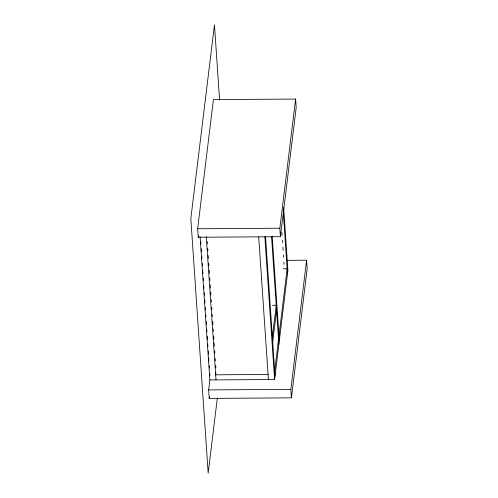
<?xml version="1.0" encoding="UTF-8"?>
<svg xmlns="http://www.w3.org/2000/svg" width="498" height="498" viewBox="0 0 498 498"><rect width="100%" height="100%" fill="white"/><g stroke="black" fill="none" stroke-linecap="round" stroke-linejoin="round"><path stroke-width="0.75" d="M197.656 228.763L213.418 99.6L295.613 99.058L296.192 107.537L280.43 236.699L198.235 237.247L197.656 228.763L279.851 228.221L295.613 99.058M198.235 237.247L198.422 235.71M287.215 260.342L306.6 260.211L307.179 268.69L291.417 397.858L209.216 398.4L208.643 389.915L209.857 379.924L200.084 236.562M209.216 398.4L209.409 396.862M215.933 372.697L215.678 374.807L268.08 374.459M217.309 398.226L208.17 473.1L190.821 218.647L214.464 24.9L219.593 100.148M272.356 336.972L276.228 305.268L272.375 305.293M272.705 342.058L276.577 310.354M274.672 370.898L287.141 268.739L283.287 268.764M209.857 379.937L274.591 379.507L287.912 270.308L283.636 207.535M291.417 397.858L290.838 389.374L306.6 260.211M208.643 389.915L290.838 389.374M283.15 210.281L287.483 273.832M281.924 232.566L282.136 235.666M282.453 240.316L282.609 242.638M282.926 247.288L283.138 250.388M283.455 255.038L283.611 257.366M283.928 262.016L284.09 264.338M279.851 228.221L280.43 236.699M272.182 236.139L279.316 340.763M271.541 236.562L278.886 344.28M265.509 236.488L275.021 375.984M264.868 236.911L274.591 379.507M258.705 236.955L268.422 379.551M207.261 241.524L207.417 243.852M207.734 248.502L207.896 250.824M208.214 255.474L208.425 258.574M208.737 263.224L208.899 265.552M209.216 270.202L209.428 273.302M209.745 277.952L209.901 280.274M210.218 284.924L210.43 288.025M210.691 291.903L210.903 295.003M211.22 299.653L211.382 301.975M211.75 307.403L211.911 309.725M212.229 314.375L212.385 316.697M212.702 321.347L212.914 324.447M213.231 329.097L213.387 331.425M213.704 336.075L213.916 339.175M214.184 343.047L214.395 346.147M214.713 350.797L214.868 353.126M215.236 358.548L215.397 360.876M215.715 365.526L215.871 367.848M206.247 236.525L216.026 379.899M200.775 241.779L200.931 244.101M201.248 248.751L201.46 251.851M201.777 256.501L201.939 258.829M202.256 263.479L202.412 265.801M202.73 270.451L202.941 273.551M203.259 278.201L203.414 280.53M203.788 285.952L203.943 288.28M204.261 292.93L204.423 295.252M204.74 299.902L204.946 303.002M205.263 307.652L205.425 309.98M205.742 314.624L205.898 316.952M206.216 321.602L206.427 324.702M206.745 329.352L206.907 331.674M207.218 336.324L207.429 339.424M207.747 344.074L207.909 346.403M208.226 351.053L208.438 354.153M208.699 358.025L208.911 361.125M209.228 365.775L209.384 368.103M209.758 373.525L209.913 375.853"/></g></svg>
